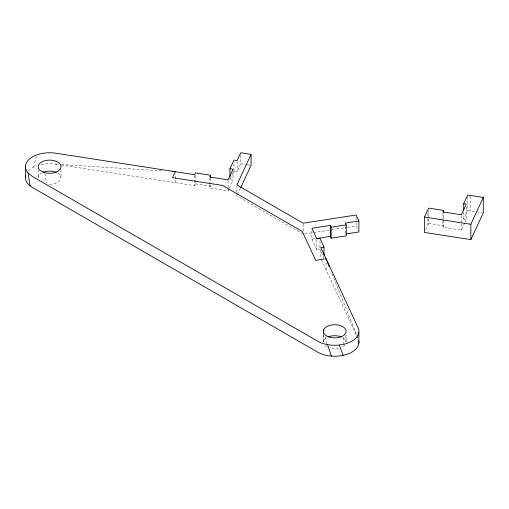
<?xml version="1.0" encoding="UTF-8"?>
<svg xmlns="http://www.w3.org/2000/svg" width="509" height="509" viewBox="0 0 509 509"><rect width="100%" height="100%" fill="white"/><g stroke="black" fill="none" stroke-linecap="round" stroke-linejoin="round"><path stroke-width="0.38" stroke-dasharray="2.54 1.91" d="M175.287 182.661L175.287 179.531M175.287 178.748L175.287 174.046M326.084 269.725L326.084 261.111M323.565 334.909L323.374 341.711A11.414 6.592 0 0 1 326.67 337.626M33.607 167.207L36.406 156.327M61.36 165.037L194.648 185.658L195.488 183.864L195.488 182.292M229.095 188.705L228.108 190.83L209.695 187.986L210.529 186.186L210.529 184.621M233.046 170.808L233.046 180.199L229.928 179.722L233.962 171.037L233.962 163.204M229.425 187.999L233.046 180.199M233.962 171.037L237.073 171.514L240.687 163.733L240.687 154.335M237.538 194.476L240.509 188.076M425.689 229.712L428.597 223.451L428.597 210.408M464.647 223.037L461.358 230.125L442.945 227.275L443.638 225.78L443.638 213.5M466.295 207.214L466.295 219.494L463.699 219.093L467.733 210.408L467.733 197.365M464.978 222.331L466.295 219.494M304.719 233.924L331.187 229.833M331.963 229.712L346.756 227.421M347.532 227.3L356.096 225.977L358.26 230.634M311.928 230.615L311.928 239.23L315.765 238.632M311.928 239.23L316.865 249.862L319.976 249.378L324.01 258.063L322.452 258.305M41.038 164.617A24.165 13.953 0 0 1 55.863 164.184L58.236 164.337M61.398 164.534L162.632 170.903M240.687 163.733L246.617 164.649M247.355 164.763L250.32 165.221M467.733 210.408L475.667 211.636M476.43 211.75L482.532 212.698M195.488 183.864L210.529 186.186M55.863 164.184L58.217 164.553M428.597 223.451L443.638 225.78M303.16 234.165L236.876 195.895L236.876 186.498M321.542 259.94L356.415 335.081M356.752 335.8L358.081 338.676L357.496 337.206M331.957 273.422L333.427 277.093M333.719 277.825L357.203 336.474M44.907 173.429L46.529 183.272M343.009 337.531L343.893 344.51M325.563 336.678L326.504 345.363M345.846 335.297L346.082 342.105L346.107 335.03M470.322 196.232L470.322 210.809M463.699 212.183L463.699 219.093M461.358 215.542L461.358 223.216M461.358 223.985L461.358 230.125M442.945 213.462L442.945 220.372M442.945 221.135L442.945 227.275M427.904 212.673L427.904 218.043M427.904 218.813L427.904 224.946M356.096 217.362L356.096 222.064M356.096 222.847L356.096 225.977M345.388 226.225L345.388 234.051M323.374 334.661L323.374 342.073M320.893 249.932L320.893 258.547M319.976 240.763L319.976 249.378M316.865 239.682L316.865 249.862M303.16 223.985L303.16 231.035M237.073 161.34L237.073 171.514M229.928 178.156L229.928 179.722M228.108 180.657L228.108 190.83M210.529 178.36L210.529 183.838M209.695 177.806L209.695 184.067M209.695 184.85L209.695 187.986M195.488 175.249L195.488 181.509M194.648 175.478L194.648 185.658M60.978 169.624L60.978 178.239M38.239 169.624L38.239 178.239A11.414 6.592 0 0 1 41.541 173.003M28.619 170.75A24.165 13.953 0 0 1 36.782 165.839M57.676 173.003A11.414 6.592 0 0 1 59.947 180.447A11.414 6.592 0 0 1 48.616 184.226M345.083 345.07A11.414 6.592 0 0 1 341.819 347.45M338.956 348.404A11.414 6.592 0 0 1 329.921 348.258M326.67 346.941A11.414 6.592 0 0 1 325.391 346.063M342.811 337.626A11.414 6.592 0 0 1 346.107 341.711"/><path stroke-width="0.76" d="M323.609 333.395L323.718 329.616M358.794 340.928A24.165 13.953 0 0 1 344.962 354.926A24.165 13.953 0 0 1 317.489 352.05L32.691 187.624L30.095 185.893L28.027 172.984A24.165 13.953 0 0 1 30.858 157.898A24.165 13.953 0 0 1 55.863 153.228L194.648 174.695L195.488 172.901L210.529 175.223L209.695 177.024L228.108 179.874L233.046 169.243L229.928 168.759L229.928 176.591M229.928 168.759L233.962 160.074L237.073 160.558L240.687 152.77L251.064 154.373L251.064 165.336L240.833 187.369M251.064 154.373L236.876 184.932L303.16 223.203L356.096 215.014L358.877 221.001L358.877 231.964L346.139 233.936M463.699 210.65L463.699 203.746L467.733 195.062L483.296 197.467L483.296 212.813L470.85 239.618L424.43 232.435L424.43 217.088L428.597 208.105L443.638 210.433L443.638 212.737M443.638 210.433L442.945 211.929L461.358 214.779L466.295 204.147L463.699 203.746M470.85 239.618L470.85 224.272L483.55 196.913M358.877 221.001L345.388 223.088L346.222 224.889L346.222 235.852L331.181 238.174L331.181 227.211L330.347 225.417L311.928 228.267L316.865 238.899L319.976 238.416L324.01 247.1L324.01 255.715M331.181 227.211L346.222 224.889M316.534 238.517L330.347 236.38L331.181 238.174M324.01 247.1L320.893 247.584L358.081 327.713A24.165 13.953 0 0 1 346.724 343.441A24.165 13.953 0 0 1 317.489 341.087L32.691 176.668L28.027 172.984M172.125 171.501L175.287 171.698L172.506 177.692L222.548 185.429L302.301 231.474L315.707 260.366L326.084 258.763L329.317 266.824M424.43 217.088L470.85 224.272M339.312 345.026L343.13 355.371M327.541 344.638L331.41 356.103M358.851 332.25L358.851 343.212M330.347 225.417L330.347 236.38M210.529 175.223L210.529 177.577M25.45 166.341L25.45 177.304M30.095 185.893A24.165 13.953 0 0 1 25.666 175.777M43.061 172.265A11.414 6.592 0 0 1 56.155 172.265M328.197 336.888A11.408 6.585 0 0 1 341.284 336.888M328.197 336.716A11.414 6.592 0 0 0 346.107 331.893A11.414 6.592 0 0 0 329.921 325.353A11.414 6.592 0 0 0 328.197 336.716M43.061 172.099A11.414 6.592 0 0 0 60.978 167.276A11.414 6.592 0 0 0 44.786 160.729A11.414 6.592 0 0 0 43.061 172.099"/></g></svg>
